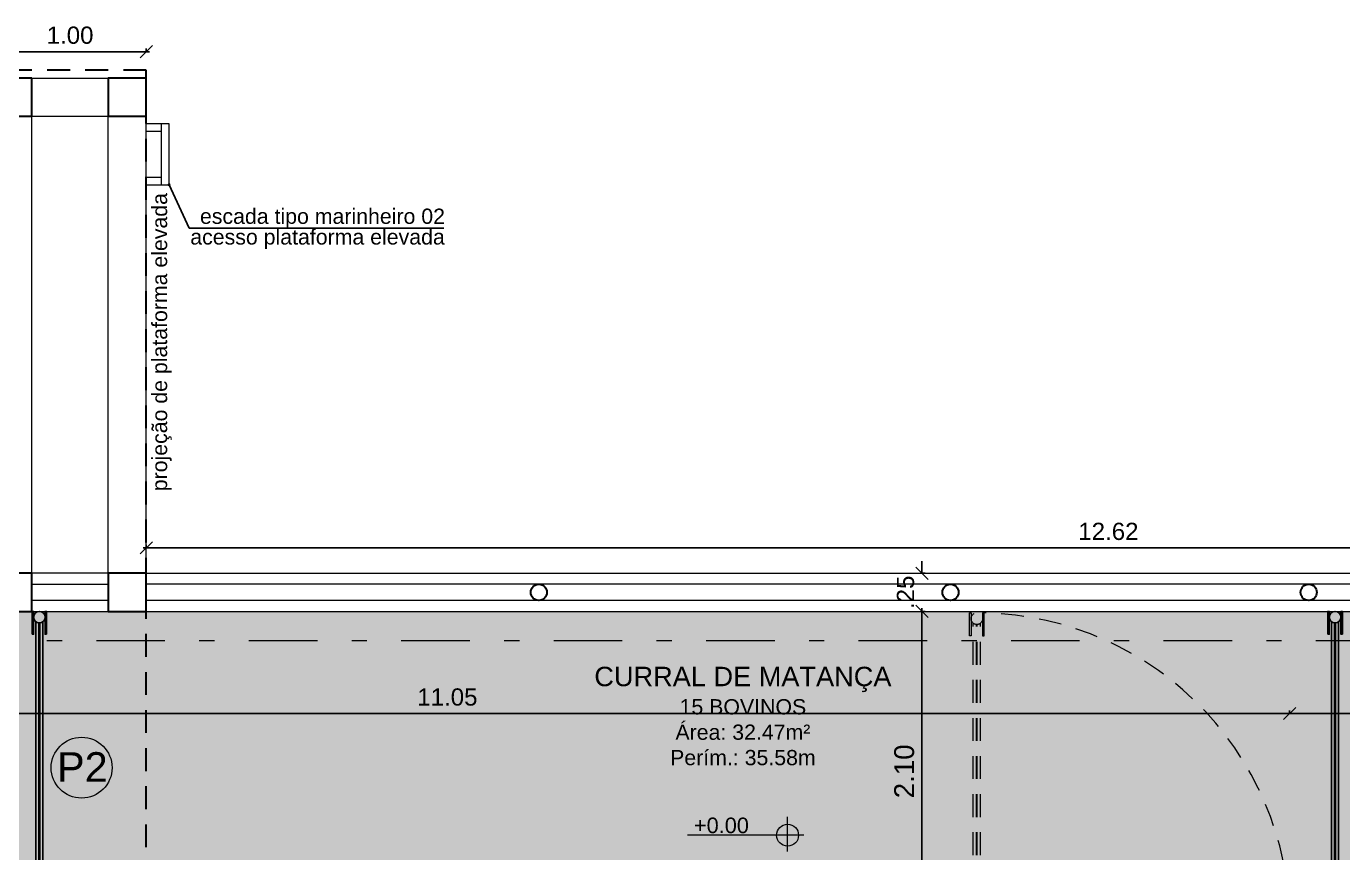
# Model space of a CAD drawing. Header units: millimetres. Extents: x 208240.8 to 208296.7, y 9278566.6 to 9278583.
# Drawn here: x 208262.26 to 208270.9, y 9278576.58 to 9278582 of the extents above; entities that cross this region are included whole.
import ezdxf
from ezdxf.enums import TextEntityAlignment as Align

# ---------------------------------------------------------------- set-up
doc = ezdxf.new("R2010")
doc.units = ezdxf.units.MM
doc.header["$LTSCALE"] = 0.3
doc.header["$MEASUREMENT"] = 0
doc.linetypes.add('DASHDOT', pattern=[1, 0.5, -0.25, 0, -0.25])
doc.linetypes.add('Dashed', pattern=[0.75, 0.5, -0.25])
for name, color, linetype, lineweight in [('A -CORTE', 252, 'DASHDOT', 13), ('A-COTAS', 12, 'Continuous', 9), ('A-HACHU', 9, 'Continuous', 0), ('A-PAREDE', 5, 'Continuous', 30), ('A-PROJEÇÃO', 251, 'Dashed', 13), ('A-VISTA01', 1, 'Continuous', 20), ('A-VISTA03', 3, 'Continuous', 9), ('A-VISTA04', 4, 'Continuous', 9)]:
    doc.layers.add(name, color=color, linetype=linetype, lineweight=lineweight)
for name, color, linetype, lineweight, true_color in [('A-CONSTRUIR', 7, 'Continuous', 30, 0xc70000), ('A-CONSTRUIR -', 7, 'Continuous', 9, 0xc70000), ('A-TEXTO1', 7, 'Continuous', 13, 0x000000)]:
    doc.layers.add(name, color=color, linetype=linetype, lineweight=lineweight, true_color=true_color)
doc.layers.add('A_PROJEÇÃO', color=7, linetype='Dashed')
doc.layers.add('T - ESQUADRIA 03', color=3, linetype='Continuous')
doc.styles.add('A2 Arquitetos', font='arial.ttf')
doc.styles.add('ESC-01-80', font='arial.ttf', dxfattribs={"height": 0.002})
doc.styles.add('R60_1-75', font='arial.ttf')
doc.dimstyles.new('1-75', dxfattribs={"dimtxt": 0.113, "dimasz": 0.08, "dimexe": 0.02, "dimexo": 0.1, "dimgap": 0.05, "dimtad": 1, "dimzin": 4, "dimdsep": 46, "dimtxsty": 'R60_1-75', "dimblk1": 'OBLIQUE', "dimblk2": 'OBLIQUE', "dimsah": 1, "dimcen": 0.09, "dimdle": 0.02, "dimclrd": 7, "dimclre": 7, "dimclrt": 12, "dimadec": 0, "dimazin": 0, "dimtfac": 1, "dimtix": 1, "dimtofl": 0, "dimtmove": 2, "dimatfit": 0, "dimldrblk": 'OBLIQUE', "dimfxl": 0.1, "dimfxlon": 1, "dimtolj": 1, "dimtzin": 0, "dimarcsym": 0})

# ---------------------------------------------------------------- blocks, each defined once
blk = doc.blocks.new('Porteira_Curral_2')
at = {"layer": 'A-VISTA03', "color": 0, "linetype": 'ByBlock', "lineweight": -2}
for p, q in [((207872.5739, 9278507.6565), (207874.5957, 9278507.6565)), ((207872.5739, 9278507.6365), (207874.588, 9278507.6365)), ((207872.5739, 9278507.6303), (207874.588, 9278507.6303)), ((207872.5739, 9278507.6103), (207874.5957, 9278507.6103))]:
    blk.add_line(p, q, dxfattribs=at)
for points in [[(207872.5639, 9278507.6714), (207872.7139, 9278507.6714), (207872.7139, 9278507.6814), (207872.5739, 9278507.6814)], [(207872.5639, 9278507.6714), (207872.5639, 9278507.5954)], [(207872.5739, 9278507.6714), (207872.5739, 9278507.6814)], [(207872.5739, 9278507.6714), (207872.5739, 9278507.5954)], [(207872.5639, 9278507.5954), (207872.7139, 9278507.5954), (207872.7139, 9278507.5854), (207872.5739, 9278507.5854)], [(207872.5689, 9278507.5854), (207872.5689, 9278507.5854)], [(207872.5739, 9278507.5954), (207872.5739, 9278507.5854)]]:
    blk.add_lwpolyline(points, dxfattribs=at)
for points in [[(207874.5139, 9278507.6814), (207874.6639, 9278507.6814), (207874.6639, 9278507.6714), (207874.5139, 9278507.6714)], [(207874.5139, 9278507.5854), (207874.6639, 9278507.5854), (207874.6639, 9278507.5954), (207874.5139, 9278507.5954)]]:
    blk.add_lwpolyline(points, close=True, dxfattribs=at)
for centre, radius in [((207872.5689, 9278507.6764), 0.005), ((207874.6259, 9278507.6334), 0.038), ((207872.5689, 9278507.5904), 0.005)]:
    blk.add_circle(centre, radius, dxfattribs=at)
blk = doc.blocks.new('Curbov')
at = {"layer": 'A-HACHU', "true_color": 0xc7c8ca}
h = blk.add_hatch(dxfattribs=at)
h.set_pattern_fill('AR-B88', color=9, scale=0.02)
h.set_pattern_definition([(0, (-4e-09, -40.3163), (0, 0.16), []), (90, (-4e-09, -40.3163), (-0.08, 0.16), [0.16, -0.16])])
h.paths.add_polyline_path([(208193.0803, 9278575.8091), (208197.8303, 9278575.8091), (208197.8303, 9278576.0591), (208197.3803, 9278576.0591), (208197.3803, 9278578.1591), (208197.8303, 9278578.1591), (208197.8303, 9278578.4091), (208197.8303, 9278579.0591), (208192.4303, 9278579.0591), (208192.4303, 9278581.4091), (208199.9303, 9278581.4091), (208199.9303, 9278578.4091), (208199.9303, 9278578.1591), (208200.1803, 9278578.1591), (208200.6803, 9278578.1591), (208200.9303, 9278578.1591), (208213.5524, 9278578.1591), (208213.5524, 9278577.3591), (208211.2604, 9278576.0591), (208208.6803, 9278576.0591), (208208.4303, 9278576.0591), (208208.4303, 9278568.3091), (208201.5803, 9278568.3091), (208201.5803, 9278575.8091), (208206.3303, 9278575.8091), (208206.3303, 9278576.0591), (208200.9303, 9278576.0591), (208200.6803, 9278576.0591), (208200.1803, 9278576.0591), (208199.9303, 9278576.0591), (208199.9303, 9278575.8091), (208199.9303, 9278572.1841), (208199.9303, 9278571.9341), (208199.9303, 9278568.3091), (208193.0803, 9278568.3091)])
h.paths.add_polyline_path([(208192.4303, 9278578.1591), (208197.3803, 9278578.1591), (208197.3803, 9278576.0591), (208192.4303, 9278576.0591)], flags=17)
at = {"layer": 'A-TEXTO1'}
h = blk.add_hatch(color=256, dxfattribs=at)
h.dxf.hatch_style = 1
h.paths.add_polyline_path([(208205.1369, 9278576.6181), (208205.1369, 9278576.69), (208205.0651, 9278576.69, 0.414214)])
h.paths.add_polyline_path([(208205.1369, 9278576.69), (208205.2088, 9278576.69, 0.414214), (208205.1369, 9278576.7618)])
at = {"layer": 'A-PAREDE'}
for points in [[(208200.1803, 9278581.6591), (208199.9303, 9278581.6591), (208199.9303, 9278581.4091), (208200.1803, 9278581.4091)], [(208200.9303, 9278581.6591), (208200.6803, 9278581.6591), (208200.6803, 9278581.4091), (208200.9303, 9278581.4091)], [(208200.1803, 9278578.4091), (208199.9303, 9278578.4091), (208199.9303, 9278578.1591), (208200.1803, 9278578.1591)], [(208200.9303, 9278578.4091), (208200.6803, 9278578.4091), (208200.6803, 9278578.1591), (208200.9303, 9278578.1591)]]:
    blk.add_lwpolyline(points, close=True, dxfattribs=at)
for centre in [(208203.5053, 9278578.2841), (208206.2053, 9278578.2841), (208208.5553, 9278578.2841)]:
    blk.add_circle(centre, 0.053, dxfattribs=at)
at = {"layer": 'A-PROJEÇÃO'}
blk.add_arc((208206.3819, 9278576.0993), 2.0503, 357.57628, 88.75732, dxfattribs=at)
at = {"layer": 'A-TEXTO1'}
for p, q in [((208205.1369, 9278576.5825), (208205.1369, 9278576.8097)), ((208205.2434, 9278576.69), (208204.4805, 9278576.69))]:
    blk.add_line(p, q, dxfattribs=at)
blk.add_circle((208205.1369, 9278576.69), 0.0719, dxfattribs=at)
at = {"layer": 'A-VISTA01'}
for p, q in [((208200.1803, 9278581.6591), (208200.6803, 9278581.6591)), ((208200.1803, 9278578.4091), (208200.1803, 9278581.4091)), ((208200.1803, 9278581.4091), (208200.6803, 9278581.4091)), ((208200.6803, 9278578.4091), (208200.6803, 9278581.4091)), ((208200.9303, 9278578.4091), (208200.9303, 9278581.4091)), ((208200.6803, 9278578.4091), (208200.1803, 9278578.4091)), ((208200.9303, 9278578.4091), (208213.6714, 9278578.4091)), ((208200.1803, 9278578.1591), (208200.6803, 9278578.1591)), ((208200.9303, 9278578.1591), (208213.6714, 9278578.1591))]:
    blk.add_line(p, q, dxfattribs=at)
at = {"layer": 'A-VISTA03'}
for p, q in [((208201.0303, 9278580.9591), (208201.0303, 9278581.3591)), ((208201.0303, 9278581.3091), (208200.9303, 9278581.3091)), ((208200.9303, 9278581.0091), (208201.0303, 9278581.0091))]:
    blk.add_line(p, q, dxfattribs=at)
blk.add_lwpolyline([(208200.9303, 9278580.9591), (208201.0803, 9278580.9591), (208201.0803, 9278581.3591), (208200.9303, 9278581.3591)], dxfattribs=at)
at = {"layer": 'A-VISTA04'}
for p, q in [((208200.1803, 9278578.3371), (208200.6803, 9278578.3371)), ((208213.6184, 9278578.3371), (208200.9303, 9278578.3371)), ((208200.6803, 9278578.2311), (208200.1803, 9278578.2311)), ((208213.6184, 9278578.2311), (208200.9303, 9278578.2311))]:
    blk.add_line(p, q, dxfattribs=at)
at = {"layer": 'A_PROJEÇÃO', "color": 1, "lineweight": 30}
blk.add_lwpolyline([(208199.9303, 9278568.1108), (208200.9303, 9278568.1108), (208200.9303, 9278581.7108), (208199.9303, 9278581.7108)], close=True, dxfattribs=at)
at = {"layer": 'A-PROJEÇÃO', "rotation": 90.00000000000001}
blk.add_blockref('Porteira_Curral_2', (9486714.0118, 9070703.4852), dxfattribs=at)
at = {"layer": 'T - ESQUADRIA 03', "rotation": 90.00000000000001}
for p in [(9486707.8621, 9070703.4952), (9486716.3618, 9070703.4952)]:
    blk.add_blockref('Porteira_Curral_2', p, dxfattribs=at)
at = {"layer": 'A-TEXTO1', "ltscale": 0.0005, "style": 'A2 Arquitetos'}
blk.add_text('+0.00', height=0.102, dxfattribs=at).set_placement((208204.5226, 9278576.7036))
at = {"layer": 'A-TEXTO1', "ltscale": 0.0005, "insert": (208201.0977, 9278578.9473), "char_height": 0.1, "attachment_point": 7, "rotation": 90, "style": 'A2 Arquitetos'}
blk.add_mtext_dynamic_manual_height_columns('\\pxql;projeção de plataforma elevada', width=2.094199, gutter_width=30.3147, heights=[0], dxfattribs=at)
at = {"layer": 'A-TEXTO1', "ltscale": 0.0005, "insert": (208205.7899, 9278577.7954), "char_height": 0.1275, "attachment_point": 3, "style": 'A2 Arquitetos'}
blk.add_mtext_dynamic_manual_height_columns('\\pxqc;CURRAL DE MATANÇA\\P{\\H0.78431x;15 BOVINOS}\\P{\\H0.78431x;Área: 32.47m²\\PPerím.: 35.58m}', width=1.892241, gutter_width=30.3147, heights=[0], dxfattribs=at)
blk = doc.blocks.new('_Oblique')
at = {"color": 0, "linetype": 'ByBlock', "lineweight": -2}
blk.add_line((-0.5, -0.5), (0.5, 0.5), dxfattribs=at)
blk = doc.blocks.new('*D173')
at = {"layer": 'A-COTAS', "color": 7, "lineweight": -2, "transparency": 16777216}
for p, q in [((208268.1356, 9278578.1591), (208268.1563, 9278578.1591)), ((208268.1363, 9278576.0391), (208268.1363, 9278578.1791)), ((208268.1356, 9278576.0591), (208268.1563, 9278576.0591))]:
    blk.add_line(p, q, dxfattribs=at)
at = {"layer": 'DEFPOINTS', "color": 0, "transparency": 16777216}
for p in [(208267.8061, 9278578.1591), (208268.1363, 9278578.1591), (208267.7894, 9278576.0591)]:
    blk.add_point(p, dxfattribs=at)
at = {"layer": 'A-COTAS', "color": 7, "lineweight": -2, "transparency": 16777216, "xscale": 0.08, "yscale": 0.08, "zscale": 0.08}
for p, rotation in [((208268.1363, 9278578.1591), 90), ((208268.1363, 9278576.0591), 270)]:
    blk.add_blockref('_Oblique', p, dxfattribs=dict(at, rotation=rotation))
at = {"layer": 'A-COTAS', "color": 12, "transparency": 16777216, "insert": (208268.02, 9278577.1091), "char_height": 0.13, "attachment_point": 5, "rotation": 90, "style": 'R60_1-75'}
blk.add_mtext('\\A1;2.10', dxfattribs=at)
blk = doc.blocks.new('*D177')
at = {"layer": 'A-COTAS', "color": 7, "lineweight": -2, "transparency": 16777216}
for p, q in [((208268.1363, 9278578.4091), (208268.1363, 9278578.4891)), ((208268.1356, 9278578.4091), (208268.1563, 9278578.4091)), ((208268.1356, 9278578.1591), (208268.1563, 9278578.1591)), ((208268.1363, 9278578.1591), (208268.1363, 9278578.0791))]:
    blk.add_line(p, q, dxfattribs=at)
at = {"layer": 'DEFPOINTS', "color": 0, "transparency": 16777216}
for p in [(208267.7677, 9278578.4091), (208268.1363, 9278578.4091), (208267.8061, 9278578.1591)]:
    blk.add_point(p, dxfattribs=at)
at = {"layer": 'A-COTAS', "color": 7, "lineweight": -2, "transparency": 16777216, "xscale": 0.08, "yscale": 0.08, "zscale": 0.08}
for p, rotation in [((208268.1363, 9278578.4091), 270), ((208268.1363, 9278578.1591), 90)]:
    blk.add_blockref('_Oblique', p, dxfattribs=dict(at, rotation=rotation))
at = {"layer": 'A-COTAS', "color": 12, "transparency": 16777216, "insert": (208268.0286, 9278578.2841), "char_height": 0.113, "attachment_point": 5, "rotation": 90, "style": 'R60_1-75'}
blk.add_mtext('\\A1;.25', dxfattribs=at)
blk = doc.blocks.new('*D178')
at = {"layer": 'A-COTAS', "color": 7, "lineweight": -2, "transparency": 16777216}
for p, q in [((208270.568, 9278577.4886), (208259.478, 9278577.4886)), ((208259.498, 9278577.4879), (208259.498, 9278577.5086)), ((208270.548, 9278577.4879), (208270.548, 9278577.5086))]:
    blk.add_line(p, q, dxfattribs=at)
at = {"layer": 'DEFPOINTS', "color": 0, "transparency": 16777216}
for p in [(208259.498, 9278577.4886), (208259.498, 9278577.2358), (208270.548, 9278576.0591)]:
    blk.add_point(p, dxfattribs=at)
at = {"layer": 'A-COTAS', "color": 7, "lineweight": -2, "transparency": 16777216, "xscale": 0.08, "yscale": 0.08, "zscale": 0.08, "rotation": 180}
blk.add_blockref('_Oblique', (208259.498, 9278577.4886), dxfattribs=at)
at = {"layer": 'A-COTAS', "color": 7, "lineweight": -2, "transparency": 16777216, "xscale": 0.08, "yscale": 0.08, "zscale": 0.08}
blk.add_blockref('_Oblique', (208270.548, 9278577.4886), dxfattribs=at)
at = {"layer": 'A-COTAS', "color": 12, "transparency": 16777216, "insert": (208265.023, 9278577.5963), "char_height": 0.113, "attachment_point": 5, "style": 'R60_1-75'}
blk.add_mtext('\\A1;11.05', dxfattribs=at)
blk = doc.blocks.new('*D180')
at = {"layer": 'A-COTAS', "color": 7, "lineweight": -2, "transparency": 16777216}
for p, q in [((208273.3725, 9278577.4886), (208270.528, 9278577.4886)), ((208270.548, 9278577.4879), (208270.548, 9278577.5086)), ((208273.3525, 9278577.4879), (208273.3525, 9278577.5086))]:
    blk.add_line(p, q, dxfattribs=at)
at = {"layer": 'DEFPOINTS', "color": 0, "transparency": 16777216}
for p in [(208270.548, 9278577.4886), (208270.548, 9278576.0591), (208273.3525, 9278576.0591)]:
    blk.add_point(p, dxfattribs=at)
at = {"layer": 'A-COTAS', "color": 7, "lineweight": -2, "transparency": 16777216, "xscale": 0.08, "yscale": 0.08, "zscale": 0.08, "rotation": 180}
blk.add_blockref('_Oblique', (208270.548, 9278577.4886), dxfattribs=at)
at = {"layer": 'A-COTAS', "color": 7, "lineweight": -2, "transparency": 16777216, "xscale": 0.08, "yscale": 0.08, "zscale": 0.08}
blk.add_blockref('_Oblique', (208273.3525, 9278577.4886), dxfattribs=at)
at = {"layer": 'A-COTAS', "color": 12, "transparency": 16777216, "insert": (208271.9502, 9278577.5963), "char_height": 0.113, "attachment_point": 5, "style": 'R60_1-75'}
blk.add_mtext('\\A1;2.80', dxfattribs=at)
blk = doc.blocks.new('c10')
at = {"layer": 'A -CORTE', "ltscale": 3}
blk.add_line((208247.9106, 9278577.9647), (208294.9229, 9278577.9647), dxfattribs=at)
blk = doc.blocks.new('*D224')
at = {"layer": 'A-COTAS', "color": 7, "lineweight": -2, "transparency": 16777216}
for p, q in [((208262.048, 9278581.8311), (208262.048, 9278581.8518)), ((208263.048, 9278581.8311), (208263.048, 9278581.8518)), ((208262.028, 9278581.8318), (208263.068, 9278581.8318))]:
    blk.add_line(p, q, dxfattribs=at)
at = {"layer": 'DEFPOINTS', "color": 0, "transparency": 16777216}
for p in [(208263.048, 9278581.8318), (208262.048, 9278581.6591), (208263.048, 9278581.6591)]:
    blk.add_point(p, dxfattribs=at)
at = {"layer": 'A-COTAS', "color": 7, "lineweight": -2, "transparency": 16777216, "xscale": 0.08, "yscale": 0.08, "zscale": 0.08, "rotation": 180}
blk.add_blockref('_Oblique', (208262.048, 9278581.8318), dxfattribs=at)
at = {"layer": 'A-COTAS', "color": 7, "lineweight": -2, "transparency": 16777216, "xscale": 0.08, "yscale": 0.08, "zscale": 0.08}
blk.add_blockref('_Oblique', (208263.048, 9278581.8318), dxfattribs=at)
at = {"layer": 'A-COTAS', "color": 12, "transparency": 16777216, "insert": (208262.548, 9278581.9395), "char_height": 0.113, "attachment_point": 5, "style": 'R60_1-75'}
blk.add_mtext('\\A1;1.00', dxfattribs=at)
blk = doc.blocks.new('*D220')
at = {"layer": 'A-COTAS', "color": 7, "lineweight": -2, "transparency": 16777216}
for p, q in [((208263.028, 9278578.5756), (208275.69, 9278578.5756)), ((208263.048, 9278578.5749), (208263.048, 9278578.5956)), ((208275.67, 9278578.5749), (208275.67, 9278578.5956))]:
    blk.add_line(p, q, dxfattribs=at)
at = {"layer": 'DEFPOINTS', "color": 0, "transparency": 16777216}
for p in [(208275.67, 9278578.5756), (208263.048, 9278578.4091), (208275.67, 9278578.1591)]:
    blk.add_point(p, dxfattribs=at)
at = {"layer": 'A-COTAS', "color": 7, "lineweight": -2, "transparency": 16777216, "xscale": 0.08, "yscale": 0.08, "zscale": 0.08, "rotation": 180}
blk.add_blockref('_Oblique', (208263.048, 9278578.5756), dxfattribs=at)
at = {"layer": 'A-COTAS', "color": 7, "lineweight": -2, "transparency": 16777216, "xscale": 0.08, "yscale": 0.08, "zscale": 0.08}
blk.add_blockref('_Oblique', (208275.67, 9278578.5756), dxfattribs=at)
at = {"layer": 'A-COTAS', "color": 12, "transparency": 16777216, "insert": (208269.359, 9278578.6833), "char_height": 0.113, "attachment_point": 5, "style": 'R60_1-75'}
blk.add_mtext('\\A1;12.62', dxfattribs=at)
blk = doc.blocks.new('ARQ BOVINO TGOV')
at = {"layer": 'A-CONSTRUIR -'}
blk.add_circle((-1.1544, 1.7435), 0.1997, dxfattribs=at)
at = {"xscale": -1}
blk.add_blockref('c10', (208280.3029, -9278575.3896), dxfattribs=at)
at = {"color": 6}
blk.add_blockref('Curbov', (-208201.6603, -9278575.3896), dxfattribs=at)
at = {"layer": 'A-CONSTRUIR', "style": 'ESC-01-80'}
blk.add_text('P2', height=0.1944, dxfattribs=at).set_placement((-1.1494, 1.748), align=Align.MIDDLE_CENTER)
at = {"layer": 'A-TEXTO1', "ltscale": 0.0005, "style": 'A2 Arquitetos'}
for s, p in [('escada tipo marinheiro 02', (-0.378, 5.3125)), ('acesso plataforma elevada', (-0.4415, 5.1768))]:
    blk.add_text(s, height=0.1, dxfattribs=at).set_placement(p)
at = {"layer": 'A-COTAS'}
for base, p1, p2, angle, override, picture, middle in [((-0.73, 6.4422), (-1.73, 6.2695), (-0.73, 6.2695), 180, {"dimfxl": 0.0007, "dimarcsym": 1}, '*D224', (-1.23, 6.5499)), ((11.8921, 3.1859), (-0.73, 3.0195), (11.8921, 2.7695), 180, {"dimfxl": 0.0007, "dimfxlon": 1, "dimarcsym": 1}, '*D220', (5.581, 3.2936)), ((4.3583, 3.0195), (4.0281, 2.7695), (3.9897, 3.0195), 90, {"dimfxl": 0.0007, "dimfxlon": 1, "dimarcsym": 1}, '*D177', (4.2507, 2.8945)), ((4.3583, 2.7695), (4.0114, 0.6695), (4.0281, 2.7695), 90, {"dimtxt": 0.13, "dimfxl": 0.0007, "dimfxlon": 1, "dimarcsym": 1}, '*D173', (4.242, 1.7195)), ((-4.28, 2.099), (6.77, 0.6695), (-4.28, 1.8462), 180, {"dimfxl": 0.0007, "dimfxlon": 1, "dimarcsym": 1}, '*D178', (1.245, 2.2067)), ((6.77, 2.099), (9.5745, 0.6695), (6.77, 0.6695), 180, {"dimfxl": 0.0007, "dimfxlon": 1, "dimarcsym": 1}, '*D180', (8.1722, 2.2067))]:
    dim = blk.add_linear_dim(base=base, p1=p1, p2=p2, angle=angle, dimstyle='1-75', override=override, dxfattribs=at)
    dim.commit()
    dim.dimension.update_dxf_attribs({"geometry": picture, "text_midpoint": middle, "insert": (-208263.778, -9278575.3896)})
blk.add_leader([(-0.58, 5.5695), (-0.449, 5.2851), (1.2215, 5.2851)], dimstyle='1-75', override={"dimgap": 0.05, "dimtad": 0, "dimldrblk": 'DotSmall', "dimfxl": 0.15, "dimfxlon": 1, "dimarcsym": 1}, dxfattribs=at)

msp = doc.modelspace()

# ---------------------------------------------------------------- block references
msp.add_blockref('ARQ BOVINO TGOV', (208263.778, 9278575.3896))

doc.saveas('drawing.dxf')
